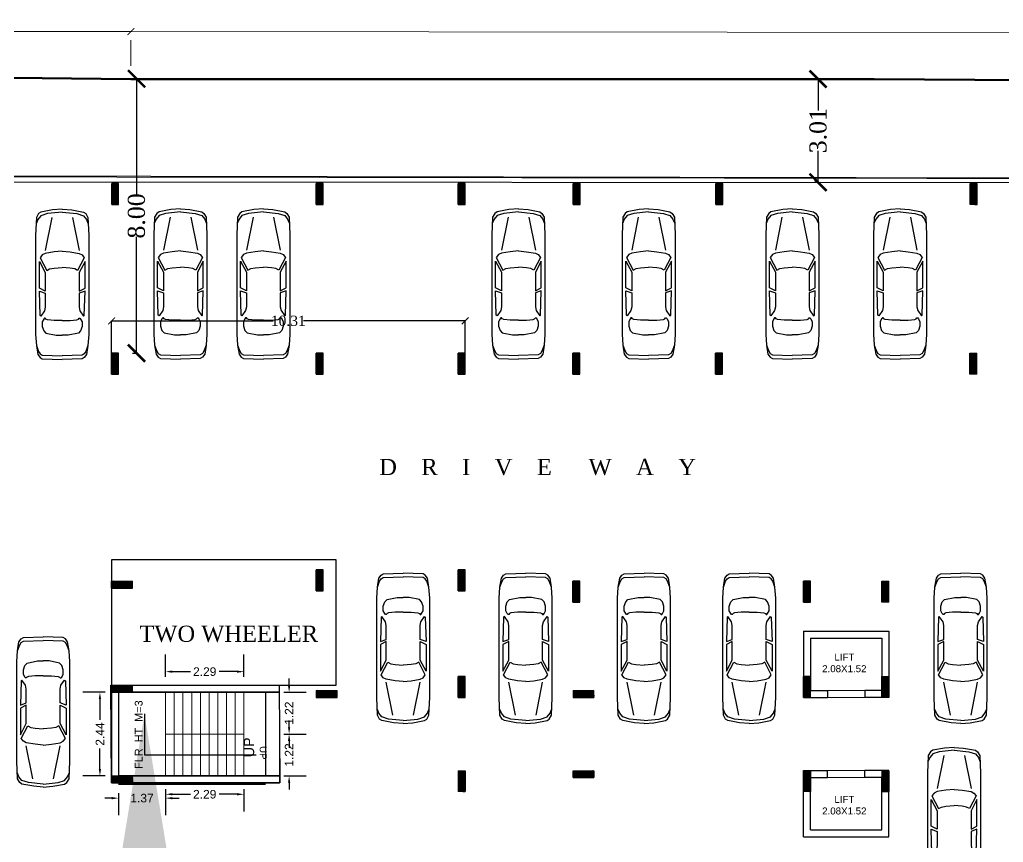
# Model space of a CAD drawing. Header units: metres. Extents: x 0 to 63445, y 32325 to 32915.
# Drawn here: x 62978.01 to 63006.71, y 32706.47 to 32730.46 of the extents above; entities that cross this region are included whole.
import ezdxf

# ---------------------------------------------------------------- set-up
doc = ezdxf.new("R2010")
doc.units = ezdxf.units.M
doc.header["$MEASUREMENT"] = 0
doc.header["$PDMODE"] = 34
doc.header["$PDSIZE"] = -10
for name, pattern in [('CONTINULUS', [0]), ('DASHED', [0.75, 0.5, -0.25]), ('DASHED2', [0.375, 0.25, -0.125]), ('HIDDEN', [9.525, 6.35, -3.175])]:
    doc.linetypes.add(name, pattern=pattern)
doc.layers.get('0').update_dxf_attribs({"lineweight": 25})
doc.layers.add('BLK_1_FLR_-1_BLT_UP_AREA_ADD_EXISTING', color=7, linetype='Continuous')
doc.layers.add('text', color=65, linetype='Continuous')
for name, color, linetype, lineweight in [('BLK_1_FLR_-1_BLT_UP_AREA_EXISTING', 14, 'DASHED', 9), ('BLK_1_FLR_-1_LIFT_1', 1, 'DASHED', 9), ('BLK_1_FLR_-1_LIFT_2', 1, 'DASHED', 9), ('BLK_1_FLR_-1_STAIR_1', 7, 'Continuous', 0), ('BLK_1_FLR_-1_STAIR_1_FLIGHT_2', 7, 'Continuous', 0), ('BLK_1_FLR_-1_STAIR_1_LANDING_1', 7, 'Continuous', 0), ('CAR', 252, 'Continuous', 25), ('COLUMN', 1, 'Continuous', 30), ('DIM', 56, 'Continuous', 20), ('hatch', 251, 'Continuous', 20), ('site', 15, 'Continuous', 50), ('STEPS', 114, 'Continuous', 20), ('TEXT-2', 65, 'Continuous', 18), ('wall', 7, 'Continuous', 30)]:
    doc.layers.add(name, color=color, linetype=linetype, lineweight=lineweight)
for name, color, linetype, plot in [('BLK_1_FLR_-1_COVERED_PARKING', 7, 'Continuous', False), ('SPECIAL_PARKING', 7, 'Continuous', False), ('TWO_WHEELER_PARKING', 7, 'Continuous', False)]:
    doc.layers.add(name, color=color, linetype=linetype, plot=plot)
doc.layers.add('BLK_1_FLR_-1_STAIR_1_FLIGHT_1', color=7, linetype='Continuous', lineweight=0, true_color=0xffffff)
doc.styles.add('PreDCRFont', font='arial.ttf', dxfattribs={"height": 0.25})
doc.styles.add('RS', font='GOTHIC.TTF', dxfattribs={"height": 24})
doc.styles.add('small int', font='arial.ttf', dxfattribs={"height": 18})
doc.styles.get("Standard").update_dxf_attribs({"font": 'arial.ttf', "height": 0.4})
doc.styles.add('style2', font='arial.ttf', dxfattribs={"height": 0.25})
doc.styles.add('TNR', font='times.ttf', dxfattribs={"height": 0.5})
doc.dimstyles.new('ARCHANA', dxfattribs={"dimscale": 0, "dimtxt": 0.5, "dimasz": 0.5, "dimexe": 0, "dimexo": 0, "dimgap": 0, "dimtad": 0, "dimzin": 0, "dimdsep": 46, "dimtxsty": 'TNR', "dimblk": 'ARCHTICK', "dimcen": 0.09, "dimclrd": 36, "dimclre": 36, "dimclrt": 7, "dimadec": 0, "dimazin": 0, "dimtfac": 1, "dimtofl": 0, "dimtmove": 0, "dimatfit": 3, "dimldrblk": 'ARCHTICK', "dimfxl": 1, "dimfrac": 2, "dimtolj": 1, "dimtzin": 0, "dimlwd": -1, "dimlwe": -1, "dimarcsym": 0})
doc.dimstyles.new('Copy of Standard2', dxfattribs={"dimtxt": 0.25, "dimasz": 0.2, "dimexe": 0.5, "dimexo": 0.3, "dimgap": 0.09, "dimtad": 0, "dimtoh": 1, "dimzin": 0, "dimdsep": 46, "dimtxsty": 'PreDCRFont', "dimcen": 0.025, "dimdle": 0.1, "dimadec": 0, "dimazin": 0, "dimtfac": 1, "dimtofl": 0, "dimtmove": 2, "dimatfit": 3, "dimfxl": 0.18, "dimtolj": 1, "dimtzin": 0, "dimarcsym": 0})
doc.dimstyles.new('STD', dxfattribs={"dimtxt": 10, "dimasz": 10, "dimexe": 0, "dimexo": 0, "dimgap": 0.09, "dimtad": 0, "dimdec": 0, "dimzin": 0, "dimdsep": 46, "dimlunit": 4, "dimtxsty": 'small int', "dimcen": 0.09, "dimclrd": 75, "dimclre": 75, "dimadec": 0, "dimazin": 0, "dimtfac": 1, "dimtdec": 0, "dimtofl": 0, "dimtmove": 0, "dimatfit": 3, "dimfxl": 1, "dimtolj": 1, "dimtzin": 0, "dimarcsym": 0})

# ---------------------------------------------------------------- blocks, each defined once
blk = doc.blocks.new('_ArchTick')
at = {"color": 0, "linetype": 'ByBlock', "const_width": 0.15}
blk.add_lwpolyline([(-0.5, -0.5), (0.5, 0.5)], dxfattribs=at)
blk = doc.blocks.new('*D117')
at = {"layer": 'Defpoints', "color": 0, "ltscale": 0.5, "transparency": 16777216}
for p in [(62980.489, 32728.742), (62981.421, 32728.742), (62981.3, 32720.737)]:
    blk.add_point(p, dxfattribs=at)
at = {"layer": 'wall', "color": 36, "ltscale": 0.5, "transparency": 16777216}
for p, q in [((62980.489, 32728.742), (62981.421, 32728.742)), ((62981.421, 32728.742), (62981.421, 32725.35)), ((62981.421, 32720.737), (62981.421, 32724.129)), ((62981.3, 32720.737), (62981.421, 32720.737))]:
    blk.add_line(p, q, dxfattribs=at)
at = {"layer": 'wall', "color": 36, "ltscale": 0.5, "transparency": 16777216, "xscale": 0.5, "yscale": 0.5, "zscale": 0.5}
for p, rotation in [((62981.421, 32728.742), 90), ((62981.421, 32720.737), 270)]:
    blk.add_blockref('_ArchTick', p, dxfattribs=dict(at, rotation=rotation))
at = {"layer": 'wall', "color": 7, "ltscale": 0.5, "transparency": 16777216, "insert": (62981.421, 32724.74), "char_height": 0.5, "attachment_point": 5, "rotation": 90, "style": 'TNR'}
blk.add_mtext('\\A1;8.00', dxfattribs=at)
blk = doc.blocks.new('A$C7D115503')
at = {"layer": 'COLUMN', "ltscale": 3}
h = blk.add_hatch(dxfattribs=at)
h.set_pattern_fill('ANSI31', color=256, style=0)
h.paths.add_polyline_path([(-14.4, -11.6), (-6.4, -11.6), (-6.4, 12.4), (-14.4, 12.4)])
at = {"layer": 'COLUMN', "ltscale": 0.05}
for p, q in [((-14.4, 12.4), (-6.4, 12.4)), ((-14.4, 12.4), (-14.4, -11.6)), ((-6.4, 12.4), (-6.4, -11.6)), ((-6.4, -11.6), (-14.4, -11.6))]:
    blk.add_line(p, q, dxfattribs=at)
blk = doc.blocks.new('*D121')
at = {"layer": 'Defpoints', "color": 0, "linetype": 'HIDDEN', "ltscale": 3, "transparency": 16777216}
for p in [(62981.258, 32730.117), (62981.257, 32728.733), (63118.182, 32728.596)]:
    blk.add_point(p, dxfattribs=at)
at = {"layer": 'DIM', "color": 36, "linetype": 'DASHED2', "ltscale": 3, "transparency": 16777216}
for p, q in [((62981.257, 32729.117), (62981.258, 32730.117)), ((63118.183, 32728.979), (63118.184, 32729.979))]:
    blk.add_line(p, q, dxfattribs=at)
at = {"layer": 'DIM', "ltscale": 3, "transparency": 16777216}
for p, q in [((62981.258, 32730.117), (63046.477, 32730.051)), ((63118.184, 32729.979), (63049.073, 32730.049))]:
    blk.add_line(p, q, dxfattribs=at)
at = {"layer": 'DIM', "linetype": 'HIDDEN', "ltscale": 3, "transparency": 16777216, "xscale": 0.2, "yscale": 0.2, "zscale": 0.2}
for p, rotation in [((62981.258, 32730.117), 179.9424950287205), ((63118.184, 32729.979), 359.9424950287206)]:
    blk.add_blockref('_ArchTick', p, dxfattribs=dict(at, rotation=rotation))
at = {"layer": 'DIM', "linetype": 'HIDDEN', "ltscale": 3, "transparency": 16777216, "insert": (63047.775, 32730.05), "char_height": 0.4, "attachment_point": 5, "rotation": 359.9425}
blk.add_mtext('\\A1;{\\H1.6x;136.93}', dxfattribs=at)
blk = doc.blocks.new('*D137')
at = {"layer": 'Defpoints', "color": 0, "linetype": 'HIDDEN', "ltscale": 3, "transparency": 16777216}
for p in [(62957.929, 32730.14), (62957.927, 32728.991), (62981.257, 32728.733)]:
    blk.add_point(p, dxfattribs=at)
at = {"layer": 'DIM', "color": 36, "linetype": 'DASHED2', "ltscale": 3, "transparency": 16777216}
for p, q in [((62957.928, 32729.14), (62957.929, 32730.14)), ((62981.257, 32729.117), (62981.258, 32730.117))]:
    blk.add_line(p, q, dxfattribs=at)
at = {"layer": 'DIM', "ltscale": 3, "transparency": 16777216}
for p, q in [((62957.929, 32730.14), (62968.508, 32730.129)), ((62981.258, 32730.117), (62970.679, 32730.127))]:
    blk.add_line(p, q, dxfattribs=at)
at = {"layer": 'DIM', "linetype": 'HIDDEN', "ltscale": 3, "transparency": 16777216, "xscale": 0.2, "yscale": 0.2, "zscale": 0.2}
for p, rotation in [((62957.929, 32730.14), 179.9424950287208), ((62981.258, 32730.117), 359.9424950287208)]:
    blk.add_blockref('_ArchTick', p, dxfattribs=dict(at, rotation=rotation))
at = {"layer": 'DIM', "linetype": 'HIDDEN', "ltscale": 3, "transparency": 16777216, "insert": (62969.593, 32730.128), "char_height": 0.4, "attachment_point": 5, "rotation": 359.9425}
blk.add_mtext('\\A1;{\\H1.6x;23.33}', dxfattribs=at)
blk = doc.blocks.new('*D138')
at = {"layer": 'Defpoints', "color": 0, "ltscale": 0.5, "transparency": 16777216}
for p in [(62991.007, 32721.679), (62980.692, 32720.737), (62991.007, 32720.737)]:
    blk.add_point(p, dxfattribs=at)
at = {"layer": 'wall', "color": 36, "ltscale": 0.5, "transparency": 16777216}
for p, q in [((62980.692, 32720.737), (62980.692, 32721.679)), ((62980.692, 32721.679), (62985.404, 32721.679)), ((62991.007, 32721.679), (62986.295, 32721.679)), ((62991.007, 32720.737), (62991.007, 32721.679))]:
    blk.add_line(p, q, dxfattribs=at)
at = {"layer": 'wall', "color": 36, "ltscale": 0.5, "transparency": 16777216, "xscale": 0.2, "yscale": 0.2, "zscale": 0.2, "rotation": 180}
blk.add_blockref('_ArchTick', (62980.692, 32721.679), dxfattribs=at)
at = {"layer": 'wall', "color": 36, "ltscale": 0.5, "transparency": 16777216, "xscale": 0.2, "yscale": 0.2, "zscale": 0.2}
blk.add_blockref('_ArchTick', (62991.007, 32721.679), dxfattribs=at)
at = {"layer": 'wall', "color": 7, "ltscale": 0.5, "transparency": 16777216, "insert": (62985.849, 32721.679), "char_height": 0.5, "attachment_point": 5, "style": 'TNR'}
blk.add_mtext('\\A1;{\\H0.6x;10.31}', dxfattribs=at)
blk = doc.blocks.new('A$C1D283AF7')
at = {"layer": 'CAR', "linetype": 'ByBlock'}
for p, q in [((509, 5066, 0), (585, 5167, 0)), ((585, 5167, 0), (661, 5218, 0)), ((585, 5041, 0), (661, 5091, 0)), ((661, 5218, 0), (1345, 5243, 0)), ((661, 5091, 0), (1345, 5117, 0)), ((2029, 5218, 0), (1345, 5243, 0)), ((2029, 5091, 0), (1345, 5117, 0)), ((2105, 5167, 0), (2029, 5218, 0)), ((2105, 5041, 0), (2029, 5091, 0)), ((2181, 5066, 0), (2105, 5167, 0)), ((433, 4382, 0), (458, 4762, 0)), ((458, 4762, 0), (509, 5066, 0)), ((458, 4762, 0), (534, 4965, 0)), ((534, 4965, 0), (585, 5041, 0)), ((2156, 4965, 0), (2105, 5041, 0)), ((2232, 4762, 0), (2156, 4965, 0)), ((2232, 4762, 0), (2181, 5066, 0)), ((2257, 4382, 0), (2232, 4762, 0)), ((787, 4331, 0), (1142, 4407, 0)), ((1142, 4407, 0), (1345, 4407, 0)), ((1548, 4407, 0), (1345, 4407, 0)), ((1902, 4331, 0), (1548, 4407, 0)), ((433, 961, 0), (433, 4382, 0)), ((661, 4103, 0), (711, 4255, 0)), ((661, 3951, 0), (661, 4103, 0)), ((711, 4255, 0), (787, 4331, 0)), ((1978, 4255, 0), (1902, 4331, 0)), ((2029, 4103, 0), (1978, 4255, 0)), ((2029, 3951, 0), (2029, 4103, 0)), ((2257, 961, 0), (2257, 4382, 0)), ((585, 3723, 0), (559, 2887, 0)), ((610, 3748, 0), (585, 3723, 0)), ((737, 3571, 0), (610, 3748, 0)), ((711, 3850, 0), (661, 3951, 0)), ((737, 3824, 0), (711, 3850, 0)), ((762, 3824, 0), (737, 3824, 0)), ((787, 3850, 0), (762, 3824, 0)), ((838, 3875, 0), (787, 3850, 0)), ((1066, 3900, 0), (838, 3875, 0)), ((1345, 3900, 0), (1066, 3900, 0)), ((1345, 3900, 0), (1624, 3900, 0)), ((1624, 3900, 0), (1852, 3875, 0)), ((1852, 3875, 0), (1902, 3850, 0)), ((1902, 3850, 0), (1928, 3824, 0)), ((1928, 3824, 0), (1953, 3824, 0)), ((1953, 3824, 0), (1978, 3850, 0)), ((1953, 3571, 0), (2080, 3748, 0)), ((1978, 3850, 0), (2029, 3951, 0)), ((2080, 3748, 0), (2105, 3723, 0)), ((2105, 3723, 0), (2130, 2887, 0)), ((762, 3444, 0), (737, 3571, 0)), ((762, 2963, 0), (762, 3444, 0)), ((1928, 3444, 0), (1953, 3571, 0)), ((1928, 2963, 0), (1928, 3444, 0)), ((559, 2887, 0), (762, 2963, 0)), ((762, 2887, 0), (559, 2785, 0)), ((559, 2785, 0), (559, 1873, 0)), ((762, 2253, 0), (762, 2887, 0)), ((2130, 2887, 0), (1928, 2963, 0)), ((1928, 2887, 0), (2130, 2785, 0)), ((1928, 2253, 0), (1928, 2887, 0)), ((2130, 2785, 0), (2130, 1873, 0)), ((559, 1873, 0), (762, 2253, 0)), ((585, 1746, 0), (813, 2177, 0)), ((813, 2177, 0), (914, 2126, 0)), ((914, 2126, 0), (1066, 2101, 0)), ((1066, 2101, 0), (1345, 2076, 0)), ((1624, 2101, 0), (1345, 2076, 0)), ((1776, 2126, 0), (1624, 2101, 0)), ((1877, 2177, 0), (1776, 2126, 0)), ((2105, 1746, 0), (1877, 2177, 0)), ((2130, 1873, 0), (1928, 2253, 0)), ((661, 1645, 0), (585, 1746, 0)), ((2029, 1645, 0), (2105, 1746, 0)), ((762, 1594, 0), (661, 1645, 0)), ((1066, 1544, 0), (762, 1594, 0)), ((990, 353, 0), (762, 1493, 0)), ((1345, 1518, 0), (1066, 1544, 0)), ((1345, 1518, 0), (1624, 1544, 0)), ((1624, 1544, 0), (1928, 1594, 0)), ((1700, 353, 0), (1928, 1493, 0)), ((1928, 1594, 0), (2029, 1645, 0)), ((458, 353, 0), (433, 961, 0)), ((2232, 353, 0), (2257, 961, 0)), ((509, 429, 0), (458, 555, 0)), ((534, 226, 0), (458, 353, 0)), ((610, 302, 0), (509, 429, 0)), ((2080, 302, 0), (2181, 429, 0)), ((2156, 226, 0), (2232, 353, 0)), ((2181, 429, 0), (2232, 555, 0)), ((610, 175, 0), (534, 226, 0)), ((838, 226, 0), (610, 302, 0)), ((1015, 99, 0), (610, 175, 0)), ((1345, 175, 0), (838, 226, 0)), ((1345, 74, 0), (1015, 99, 0)), ((1345, 175, 0), (1852, 226, 0)), ((1345, 74, 0), (1674, 99, 0)), ((1674, 99, 0), (2080, 175, 0)), ((1852, 226, 0), (2080, 302, 0)), ((2080, 175, 0), (2156, 226, 0))]:
    blk.add_line(p, q, dxfattribs=at)
blk = doc.blocks.new('*D153')
at = {"layer": 'Defpoints', "color": 0, "ltscale": 0.5, "transparency": 16777216}
for p in [(63001.194, 32728.733), (63001.307, 32728.733), (63001.194, 32725.72)]:
    blk.add_point(p, dxfattribs=at)
at = {"layer": 'wall', "color": 36, "ltscale": 0.5, "transparency": 16777216}
for p, q in [((63001.194, 32728.733), (63001.307, 32728.733)), ((63001.307, 32728.733), (63001.307, 32727.813)), ((63001.307, 32725.72), (63001.307, 32726.641)), ((63001.194, 32725.72), (63001.307, 32725.72))]:
    blk.add_line(p, q, dxfattribs=at)
at = {"layer": 'wall', "color": 36, "ltscale": 0.5, "transparency": 16777216, "xscale": 0.5, "yscale": 0.5, "zscale": 0.5}
for p, rotation in [((63001.307, 32728.733), 90), ((63001.307, 32725.72), 270)]:
    blk.add_blockref('_ArchTick', p, dxfattribs=dict(at, rotation=rotation))
at = {"layer": 'wall', "color": 7, "ltscale": 0.5, "transparency": 16777216, "insert": (63001.307, 32727.227), "char_height": 0.5, "attachment_point": 5, "rotation": 90, "style": 'TNR'}
blk.add_mtext('\\A1;3.01', dxfattribs=at)
blk = doc.blocks.new('*D359')
at = {"layer": 'BLK_1_FLR_-1_STAIR_1_FLIGHT_1', "color": 0, "linetype": 'Continuous', "lineweight": -2, "transparency": 16777216}
for p, q in [((62982.267, 32708.023), (62982.267, 32707.373)), ((62984.553, 32708.023), (62984.553, 32707.373)), ((62982.467, 32707.873), (62982.993, 32707.873)), ((62984.353, 32707.873), (62983.827, 32707.873))]:
    blk.add_line(p, q, dxfattribs=at)
at = {"layer": 'BLK_1_FLR_-1_STAIR_1_FLIGHT_1', "color": 0, "linetype": 'Continuous', "transparency": 16777216}
for points in [[(62982.467, 32707.907), (62982.467, 32707.84), (62982.267, 32707.873)], [(62984.353, 32707.907), (62984.353, 32707.84), (62984.553, 32707.873)]]:
    blk.add_solid(points, dxfattribs=at)
at = {"layer": 'Defpoints', "color": 0, "linetype": 'Continuous', "transparency": 16777216}
for p in [(62982.267, 32708.409), (62984.553, 32708.409), (62984.553, 32707.873)]:
    blk.add_point(p, dxfattribs=at)
at = {"layer": 'BLK_1_FLR_-1_STAIR_1_FLIGHT_1', "color": 0, "linetype": 'Continuous', "transparency": 16777216, "insert": (62983.41, 32707.873), "char_height": 0.25, "attachment_point": 5, "style": 'PreDCRFont'}
blk.add_mtext('\\A1;2.29', dxfattribs=at)
blk = doc.blocks.new('*D360')
at = {"layer": 'BLK_1_FLR_-1_STAIR_1_FLIGHT_1', "color": 0, "linetype": 'Continuous', "lineweight": -2, "transparency": 16777216}
for p, q in [((62985.872, 32709.829), (62985.872, 32710.029)), ((62985.722, 32709.629), (62986.372, 32709.629)), ((62985.722, 32708.409), (62986.372, 32708.409)), ((62985.872, 32708.209), (62985.872, 32708.009))]:
    blk.add_line(p, q, dxfattribs=at)
at = {"layer": 'BLK_1_FLR_-1_STAIR_1_FLIGHT_1', "color": 0, "linetype": 'Continuous', "transparency": 16777216}
for points in [[(62985.839, 32709.829), (62985.906, 32709.829), (62985.872, 32709.629)], [(62985.839, 32708.209), (62985.906, 32708.209), (62985.872, 32708.409)]]:
    blk.add_solid(points, dxfattribs=at)
at = {"layer": 'Defpoints', "color": 0, "linetype": 'Continuous', "transparency": 16777216}
for p in [(62984.553, 32709.629), (62985.872, 32709.629), (62984.553, 32708.409)]:
    blk.add_point(p, dxfattribs=at)
at = {"layer": 'BLK_1_FLR_-1_STAIR_1_FLIGHT_1', "color": 0, "linetype": 'Continuous', "transparency": 16777216, "insert": (62985.872, 32709.019), "char_height": 0.25, "attachment_point": 5, "rotation": 90, "style": 'PreDCRFont'}
blk.add_mtext('\\A1;1.22', dxfattribs=at)
blk = doc.blocks.new('*D361')
at = {"layer": 'BLK_1_FLR_-1_STAIR_1_FLIGHT_2', "color": 0, "linetype": 'Continuous', "lineweight": -2, "transparency": 16777216}
for p, q in [((62982.267, 32711.299), (62982.267, 32711.949)), ((62984.553, 32711.299), (62984.553, 32711.949)), ((62982.467, 32711.449), (62982.993, 32711.449)), ((62984.353, 32711.449), (62983.827, 32711.449))]:
    blk.add_line(p, q, dxfattribs=at)
at = {"layer": 'BLK_1_FLR_-1_STAIR_1_FLIGHT_2', "color": 0, "linetype": 'Continuous', "transparency": 16777216}
for points in [[(62982.467, 32711.483), (62982.467, 32711.416), (62982.267, 32711.449)], [(62984.353, 32711.483), (62984.353, 32711.416), (62984.553, 32711.449)]]:
    blk.add_solid(points, dxfattribs=at)
at = {"layer": 'Defpoints', "color": 0, "linetype": 'Continuous', "transparency": 16777216}
for p in [(62984.553, 32711.449), (62982.267, 32710.848), (62984.553, 32710.848)]:
    blk.add_point(p, dxfattribs=at)
at = {"layer": 'BLK_1_FLR_-1_STAIR_1_FLIGHT_2', "color": 0, "linetype": 'Continuous', "transparency": 16777216, "insert": (62983.41, 32711.449), "char_height": 0.25, "attachment_point": 5, "style": 'PreDCRFont'}
blk.add_mtext('\\A1;2.29', dxfattribs=at)
blk = doc.blocks.new('*D362')
at = {"layer": 'BLK_1_FLR_-1_STAIR_1_FLIGHT_2', "color": 0, "linetype": 'Continuous', "lineweight": -2, "transparency": 16777216}
for p, q in [((62985.872, 32711.048), (62985.872, 32711.248)), ((62985.722, 32710.848), (62986.372, 32710.848)), ((62985.722, 32709.629), (62986.372, 32709.629)), ((62985.872, 32709.429), (62985.872, 32709.229))]:
    blk.add_line(p, q, dxfattribs=at)
at = {"layer": 'BLK_1_FLR_-1_STAIR_1_FLIGHT_2', "color": 0, "linetype": 'Continuous', "transparency": 16777216}
for points in [[(62985.839, 32711.048), (62985.906, 32711.048), (62985.872, 32710.848)], [(62985.839, 32709.429), (62985.906, 32709.429), (62985.872, 32709.629)]]:
    blk.add_solid(points, dxfattribs=at)
at = {"layer": 'Defpoints', "color": 0, "linetype": 'Continuous', "transparency": 16777216}
for p in [(62985.153, 32710.848), (62985.872, 32710.848), (62984.553, 32709.629)]:
    blk.add_point(p, dxfattribs=at)
at = {"layer": 'BLK_1_FLR_-1_STAIR_1_FLIGHT_2', "color": 0, "linetype": 'Continuous', "transparency": 16777216, "insert": (62985.872, 32710.238), "char_height": 0.25, "attachment_point": 5, "rotation": 90, "style": 'PreDCRFont'}
blk.add_mtext('\\A1;1.22', dxfattribs=at)
blk = doc.blocks.new('*D363')
at = {"layer": 'BLK_1_FLR_-1_STAIR_1_LANDING_1', "color": 0, "lineweight": -2, "transparency": 16777216}
for p, q in [((62980.695, 32707.76), (62980.495, 32707.76)), ((62980.895, 32707.91), (62980.895, 32707.26)), ((62982.267, 32707.91), (62982.267, 32707.26)), ((62982.467, 32707.76), (62982.667, 32707.76))]:
    blk.add_line(p, q, dxfattribs=at)
at = {"layer": 'BLK_1_FLR_-1_STAIR_1_LANDING_1', "color": 0, "transparency": 16777216}
for points in [[(62980.695, 32707.793), (62980.695, 32707.726), (62980.895, 32707.76)], [(62982.467, 32707.793), (62982.467, 32707.726), (62982.267, 32707.76)]]:
    blk.add_solid(points, dxfattribs=at)
at = {"layer": 'Defpoints', "color": 0, "transparency": 16777216}
for p in [(62980.895, 32708.409), (62982.267, 32708.409), (62980.895, 32707.76)]:
    blk.add_point(p, dxfattribs=at)
at = {"layer": 'BLK_1_FLR_-1_STAIR_1_LANDING_1', "color": 0, "transparency": 16777216, "insert": (62981.581, 32707.76), "char_height": 0.25, "attachment_point": 5, "style": 'PreDCRFont'}
blk.add_mtext('\\A1;1.37', dxfattribs=at)
blk = doc.blocks.new('*D364')
at = {"layer": 'BLK_1_FLR_-1_STAIR_1_LANDING_1', "color": 0, "lineweight": -2, "transparency": 16777216}
for p, q in [((62980.503, 32710.848), (62979.853, 32710.848)), ((62980.353, 32710.648), (62980.353, 32710.045)), ((62980.353, 32708.609), (62980.353, 32709.212)), ((62980.503, 32708.409), (62979.853, 32708.409))]:
    blk.add_line(p, q, dxfattribs=at)
at = {"layer": 'BLK_1_FLR_-1_STAIR_1_LANDING_1', "color": 0, "transparency": 16777216}
for points in [[(62980.319, 32710.648), (62980.386, 32710.648), (62980.353, 32710.848)], [(62980.319, 32708.609), (62980.386, 32708.609), (62980.353, 32708.409)]]:
    blk.add_solid(points, dxfattribs=at)
at = {"layer": 'Defpoints', "color": 0, "transparency": 16777216}
for p in [(62980.353, 32710.848), (62980.895, 32710.848), (62980.895, 32708.409)]:
    blk.add_point(p, dxfattribs=at)
at = {"layer": 'BLK_1_FLR_-1_STAIR_1_LANDING_1', "color": 0, "transparency": 16777216, "insert": (62980.353, 32709.629), "char_height": 0.25, "attachment_point": 5, "rotation": 90, "style": 'PreDCRFont'}
blk.add_mtext('\\A1;2.44', dxfattribs=at)

msp = doc.modelspace()

# ---------------------------------------------------------------- linework, layer by layer
at = {"layer": 'BLK_1_FLR_-1_BLT_UP_AREA_ADD_EXISTING', "color": 22, "linetype": 'CONTINULUS', "ltscale": 0.05}
msp.add_lwpolyline([(62980.6725, 32711.0511), (62985.5847, 32711.0511), (62985.6045, 32708.2062), (62980.6923, 32708.2062)], close=True, dxfattribs=at)
at = {"layer": 'BLK_1_FLR_-1_BLT_UP_AREA_EXISTING', "color": 14, "linetype": 'CONTINULUS', "ltscale": 0.05}
msp.add_lwpolyline([(62963.109, 32725.9035), (62963.109, 32720.1267), (62959.602, 32720.1267), (62958.4002, 32712.2975), (62963.109, 32712.2975), (62963.109, 32707.4871), (62977.5007, 32707.4871), (62977.5007, 32698.5188), (63001.0856, 32698.5183), (63001.0856, 32693.4467), (63048.8719, 32693.4467), (63048.8719, 32710.1229), (63099.0078, 32715.8283), (63099.0123, 32725.6739), (62963.109, 32725.9035)], close=True, dxfattribs=at)
at = {"layer": 'BLK_1_FLR_-1_COVERED_PARKING', "ltscale": 0.5}
msp.add_lwpolyline([(62963.109, 32725.9046), (62963.109, 32720.1278), (62959.602, 32720.1278), (62958.4002, 32712.2986), (62963.109, 32712.2986), (62963.109, 32707.4882), (62977.5007, 32707.4882), (62977.5007, 32698.5199), (63001.0857, 32698.5194), (63001.0856, 32693.4478), (63048.8719, 32693.4478), (63048.8719, 32710.147), (63099.0078, 32715.8294), (63099.0078, 32725.675), (63098.6104, 32725.6752), (63090.7094, 32725.682), (63090.4449, 32725.6895), (63084.2161, 32725.7), (63059.0174, 32725.7426), (62971.542, 32725.9046), (62963.109, 32725.9046)], close=True, dxfattribs=at)
at = {"layer": 'BLK_1_FLR_-1_LIFT_1', "color": 1, "linetype": 'CONTINULUS', "ltscale": 0.05}
msp.add_lwpolyline([(63003.1686, 32712.4227), (63001.0857, 32712.4227), (63001.0857, 32710.8987), (63003.1686, 32710.8987)], close=True, dxfattribs=at)
at = {"layer": 'BLK_1_FLR_-1_LIFT_2', "color": 1, "linetype": 'CONTINULUS', "ltscale": 0.05}
msp.add_lwpolyline([(63003.1686, 32708.3586), (63001.0857, 32708.3586), (63001.0857, 32706.8346), (63003.1686, 32706.8346)], close=True, dxfattribs=at)
at = {"layer": 'BLK_1_FLR_-1_STAIR_1'}
msp.add_lwpolyline([(62985.5946, 32708.2062), (62985.5946, 32711.0511), (62980.6923, 32711.0511), (62980.6923, 32708.2062)], close=True, dxfattribs=at)
at = {"layer": 'BLK_1_FLR_-1_STAIR_1_FLIGHT_1', "color": 3}
for p, q in [((62982.2671, 32708.4094), (62982.2671, 32709.6287)), ((62982.5211, 32708.4094), (62982.5211, 32709.6287)), ((62982.7751, 32708.4094), (62982.7751, 32709.6287)), ((62983.0292, 32708.4094), (62983.0292, 32709.6287)), ((62983.2832, 32708.4094), (62983.2832, 32709.6287)), ((62983.5372, 32708.4094), (62983.5372, 32709.6287)), ((62983.7912, 32708.4094), (62983.7912, 32709.6287)), ((62984.0452, 32708.4094), (62984.0452, 32709.6287)), ((62984.2992, 32708.4094), (62984.2992, 32709.6287)), ((62984.5532, 32708.4094), (62984.5532, 32709.6287))]:
    msp.add_line(p, q, dxfattribs=at)
at = {"layer": 'BLK_1_FLR_-1_STAIR_1_FLIGHT_1'}
msp.add_lwpolyline([(62984.5532, 32708.4094), (62984.5532, 32709.6287), (62982.2671, 32709.6287), (62982.2671, 32708.4094)], close=True, dxfattribs=at)
at = {"layer": 'BLK_1_FLR_-1_STAIR_1_FLIGHT_2', "color": 3}
for p, q in [((62982.2671, 32709.6287), (62982.2671, 32710.8479)), ((62982.5211, 32709.6287), (62982.5211, 32710.8479)), ((62982.7751, 32709.6287), (62982.7751, 32710.8479)), ((62983.0292, 32709.6287), (62983.0292, 32710.8479)), ((62983.2832, 32709.6287), (62983.2832, 32710.8479)), ((62983.5372, 32709.6287), (62983.5372, 32710.8479)), ((62983.7912, 32709.6287), (62983.7912, 32710.8479)), ((62984.0452, 32709.6287), (62984.0452, 32710.8479)), ((62984.2992, 32709.6287), (62984.2992, 32710.8479)), ((62984.5532, 32709.6287), (62984.5532, 32710.8479))]:
    msp.add_line(p, q, dxfattribs=at)
at = {"layer": 'BLK_1_FLR_-1_STAIR_1_FLIGHT_2'}
msp.add_lwpolyline([(62984.5532, 32710.8479), (62984.5532, 32709.6287), (62982.2671, 32709.6287), (62982.2671, 32710.8479)], close=True, dxfattribs=at)
at = {"layer": 'BLK_1_FLR_-1_STAIR_1_LANDING_1'}
msp.add_lwpolyline([(62982.2671, 32708.4094), (62982.2671, 32710.8479), (62980.8955, 32710.8479), (62980.8955, 32708.4094)], close=True, dxfattribs=at)
at = {"layer": 'hatch'}
for p, q in [((63001.5811, 32710.8987), (63002.8003, 32710.8987)), ((63001.5811, 32710.6955), (63002.8003, 32710.6955)), ((63001.5811, 32708.5618), (63002.8003, 32708.5618)), ((63001.5811, 32708.3586), (63002.8003, 32708.3586))]:
    msp.add_line(p, q, dxfattribs=at)
at = {"layer": 'site', "lineweight": 60}
msp.add_lwpolyline([(63068.7688, 32709.3829), (63051.9933, 32707.4816), (63053.1793, 32689.2969), (63027.6613, 32689.3251), (63011.4583, 32689.3251), (62994.3602, 32689.4747), (62985.776, 32689.8635), (62977.3649, 32691.1834), (62968.9537, 32692.5034), (62970.0846, 32697.1696), (62971.5028, 32701.7467), (62965.1735, 32703.7078), (62959.1315, 32705.5799), (62954.0502, 32706.629), (62954.9382, 32710.9304), (62955.7833, 32715.0234), (62956.8554, 32722.007), (62957.9274, 32728.9906), (62981.2569, 32728.7333), (63002.9459, 32728.7333), (63022.0278, 32728.6006), (63035.1352, 32728.6811), (63046.8012, 32728.7618), (63058.4683, 32728.8426)], dxfattribs=at)
at = {"layer": 'SPECIAL_PARKING', "color": 2, "ltscale": 0.5}
msp.add_lwpolyline([(62963.109, 32725.9046), (62963.109, 32720.1278), (62959.602, 32720.1278), (62958.4002, 32712.2986), (62963.109, 32712.2986), (62963.109, 32707.4882), (62977.5007, 32707.4882), (62977.5007, 32698.5199), (63001.0857, 32698.5194), (63001.0856, 32693.4478), (63048.8719, 32693.4478), (63048.8719, 32710.147), (63099.0078, 32715.8294), (63099.0078, 32725.675), (63098.6104, 32725.6752), (63090.7094, 32725.682), (63090.4449, 32725.6895), (63084.2161, 32725.7), (63059.0174, 32725.7426), (62971.542, 32725.9046), (62963.109, 32725.9046)], close=True, dxfattribs=at)
at = {"layer": 'STEPS'}
for p, q in [((62982.2671, 32710.8479), (62982.2671, 32708.4094)), ((62982.5211, 32710.8479), (62982.5211, 32708.4094)), ((62982.7751, 32710.8479), (62982.7751, 32708.4094)), ((62983.0292, 32710.8479), (62983.0292, 32708.4094)), ((62983.2832, 32710.8479), (62983.2832, 32708.4094)), ((62983.5372, 32710.8479), (62983.5372, 32708.4094)), ((62983.7912, 32710.8479), (62983.7912, 32708.4094)), ((62984.0452, 32710.8479), (62984.0452, 32708.4094)), ((62984.2992, 32710.8479), (62984.2992, 32708.4094)), ((62984.5532, 32710.8479), (62984.5532, 32708.4094)), ((62982.2671, 32709.6287), (62984.5532, 32709.6287))]:
    msp.add_line(p, q, dxfattribs=at)
at = {"layer": 'text', "linetype": 'Continuous'}
msp.add_line((62985.1807, 32710.8479), (62985.1807, 32708.4094), dxfattribs=at)
at = {"layer": 'TWO_WHEELER_PARKING', "color": 1, "linetype": 'Continuous'}
msp.add_lwpolyline([(62980.6923, 32711.0511), (62987.2457, 32711.0511), (62987.2457, 32714.707), (62980.6923, 32714.707)], close=True, dxfattribs=at)
at = {"layer": 'wall', "ltscale": 0.5}
msp.add_line((62971.542, 32725.7333), (63099.0078, 32725.675), dxfattribs=at)
at = {"layer": 'wall', "ltscale": 0.05}
for p, q in [((62998.3212, 32725.0713), (62998.3212, 32725.6809)), ((62998.3974, 32725.0713), (62998.3974, 32725.6047)), ((63005.8652, 32725.0713), (63005.8652, 32725.6047)), ((63005.9414, 32725.0713), (63005.9414, 32725.6809)), ((62998.3171, 32720.1267), (62998.3171, 32720.7363)), ((62998.3933, 32720.1267), (62998.3933, 32720.6601)), ((63005.8611, 32720.1267), (63005.8611, 32720.6601)), ((63005.9373, 32720.1267), (63005.9373, 32720.7363)), ((62980.6923, 32713.8833), (62980.6923, 32714.0865)), ((62980.6923, 32714.0865), (62980.6923, 32713.8833)), ((62986.8647, 32714.1119), (62986.6615, 32714.1119)), ((62986.8647, 32714.2389), (62986.7885, 32714.2389)), ((62980.8955, 32713.8833), (62980.8955, 32713.9595)), ((63000.8825, 32712.626), (63000.8825, 32710.6955)), ((63003.3718, 32712.626), (63003.3718, 32710.6955)), ((63001.0857, 32712.4227), (63001.0857, 32710.8987)), ((63003.1686, 32712.4227), (63003.1686, 32710.8987)), ((62980.8955, 32711.0511), (62985.5946, 32711.0511)), ((62985.5946, 32710.8479), (62980.8955, 32710.8479)), ((62980.8955, 32710.8479), (62985.5946, 32710.8479)), ((62985.5946, 32710.8479), (62985.5946, 32711.0511)), ((63000.8825, 32706.6314), (63000.8825, 32708.5618)), ((63003.3718, 32706.6314), (63003.3718, 32708.5618)), ((62985.5946, 32708.4094), (62980.8955, 32708.4094)), ((62980.8955, 32708.4094), (62985.5946, 32708.4094)), ((62985.5946, 32708.4094), (62985.5946, 32708.2062)), ((63001.0857, 32706.8346), (63001.0857, 32708.3586)), ((63003.1686, 32706.8346), (63003.1686, 32708.3586)), ((62980.8955, 32708.2062), (62985.5946, 32708.2062))]:
    msp.add_line(p, q, dxfattribs=at)
at = {"layer": 'wall'}
for p, q in [((63000.8825, 32712.626), (63003.3718, 32712.626)), ((63001.0857, 32712.4227), (63003.1686, 32712.4227)), ((62980.6923, 32710.8479), (62980.6923, 32708.4094)), ((62980.8955, 32710.8479), (62980.8955, 32708.4094)), ((63001.0857, 32710.8987), (63001.5811, 32710.8987)), ((63001.5811, 32710.8987), (63001.5811, 32710.6955)), ((63003.1686, 32710.8987), (63002.6733, 32710.8987)), ((63002.6733, 32710.8987), (63002.6733, 32710.6955)), ((63000.8825, 32710.6955), (63001.5811, 32710.6955)), ((63003.3718, 32710.6955), (63002.6733, 32710.6955)), ((63000.8825, 32708.5618), (63001.5811, 32708.5618)), ((63001.5811, 32708.3586), (63001.5811, 32708.5618)), ((63003.3718, 32708.5618), (63002.6733, 32708.5618)), ((63002.6733, 32708.3586), (63002.6733, 32708.5618)), ((63001.0857, 32708.3586), (63001.5811, 32708.3586)), ((63003.1686, 32708.3586), (63002.6733, 32708.3586)), ((63001.0857, 32706.8346), (63003.1686, 32706.8346)), ((63000.8825, 32706.6314), (63003.3718, 32706.6314))]:
    msp.add_line(p, q, dxfattribs=at)
at = {"layer": 'wall', "linetype": 'Continuous'}
for p, q in [((62980.8955, 32710.8479), (62985.1807, 32710.8479)), ((62985.1807, 32708.1594), (62980.8955, 32708.1594))]:
    msp.add_line(p, q, dxfattribs=at)
at = {"layer": 'wall'}
for centre in [(62980.7218, 32725.5307), (62980.7177, 32720.5861)]:
    msp.add_arc(centre, 0.0254, 90, 180, dxfattribs=at)

# ---------------------------------------------------------------- block references
at = {"layer": 'CAR', "extrusion": (-3.75e-14, 0.001087, 0.999999), "xscale": 0.0008481566692353, "yscale": 0.0008481566692353, "zscale": 0.8481566721217545, "rotation": 180}
for p in [(62980.3916, 32724.9787, 35.5866), (62983.8411, 32724.9879, 35.5866), (62986.261, 32724.9879, 35.5866), (62993.703, 32724.9879, 35.5866), (62997.5018, 32724.9879, 35.5866), (63001.6936, 32724.9879, 35.5866), (63004.8373, 32724.9879, 35.5866), (63006.4133, 32709.2854, 35.5655)]:
    msp.add_blockref('A$C1D283AF7', p, dxfattribs=at)
at = {"layer": 'CAR', "extrusion": (-3.75e-14, -0.001087, 0.999999), "xscale": -0.0008481566692353, "yscale": 0.0008481566692353, "zscale": 0.8481566721217545}
for p in [(62990.3419, 32709.8571, -35.5758), (62993.9156, 32709.8571, -35.5758), (62997.3692, 32709.8571, -35.5758), (63000.4364, 32709.8571, -35.5758), (63006.6066, 32709.8571, -35.5758), (62979.8403, 32708.0029, -35.5698)]:
    msp.add_blockref('A$C1D283AF7', p, dxfattribs=at)
at = {"layer": 'COLUMN', "ltscale": 0.05, "yscale": 0.025400733691282, "zscale": 0.025400733691282}
for p, xscale, rotation in [((62981.0613, 32725.3877), -0.025400733691282, 180), ((62987.0304, 32725.3877), -0.025400733691282, 180), ((62991.1723, 32725.3877), -0.025400733691282, 180), ((62994.5241, 32725.3866), -0.025400733691282, 180), ((62998.686, 32725.3866), -0.025400733691282, 180), ((63005.5766, 32725.3866), 0.025400733691282, 180), ((62981.0571, 32720.4431), -0.025400733691282, 180), ((62987.0263, 32720.4431), -0.025400733691282, 180), ((62991.1682, 32720.4431), -0.025400733691282, 180), ((62994.52, 32720.442), -0.025400733691282, 180), ((62998.6819, 32720.442), -0.025400733691282, 180), ((63005.5725, 32720.442), 0.025400733691282, 180), ((62987.0263, 32714.1224), -0.025400733691282, 180), ((62991.1682, 32714.1224), -0.025400733691282, 180), ((62981.0076, 32713.7217), -0.025400733691282, 90), ((62994.52, 32713.7922), -0.025400733691282, 180), ((63001.2474, 32713.7922), -0.025400733691282, 180), ((63003.007, 32713.7922), 0.025400733691282, 180), ((62991.1682, 32711.0108), -0.025400733691282, 180), ((63001.2474, 32711.0108), -0.025400733691282, 180), ((63003.007, 32711.0108), 0.025400733691282, 180), ((62981.0076, 32710.6863), -0.025400733691282, 90), ((62986.9768, 32710.5339), -0.025400733691282, 90), ((62994.4705, 32710.5339), -0.025400733691282, 90), ((62994.4705, 32708.7235), 0.025400733691282, 90), ((62981.0076, 32708.571), 0.025400733691282, 90)]:
    msp.add_blockref('A$C7D115503', p, dxfattribs=dict(at, xscale=xscale, rotation=rotation))
for p, xscale in [((62991.1682, 32708.2465), 0.025400733691282), ((63001.2474, 32708.2465), 0.025400733691282), ((63003.007, 32708.2465), -0.025400733691282)]:
    msp.add_blockref('A$C7D115503', p, dxfattribs=dict(at, xscale=xscale))

# ---------------------------------------------------------------- texts
at = {"linetype": 'Continuous', "style": 'style2'}
msp.add_text('UP', height=0.3, rotation=90, dxfattribs=at).set_placement((62984.8526, 32708.9504))
at = {"layer": 'BLK_1_FLR_-1_STAIR_1', "insert": (62981.3693, 32710.6126), "char_height": 0.22694, "width": 2.420734, "attachment_point": 3, "rotation": 90}
msp.add_mtext('FLR_HT_M=3', dxfattribs=at)
at = {"layer": 'text', "char_height": 0.203206, "width": 5.537709}
for insert, attachment_point in [((62999.2904, 32711.9756), 1), ((62999.2904, 32707.2817), 7)]:
    msp.add_mtext('\\pi2.49031;LIFT\\P\\pi2.13332;2.08X1.52', dxfattribs=dict(at, insert=insert, attachment_point=attachment_point))
at = {"layer": 'text', "insert": (62985.0131, 32711.9058), "char_height": 0.203206, "width": 5.613911, "attachment_point": 7, "rotation": 270}
msp.add_mtext('\\pi2.62711;UP', dxfattribs=at)
at = {"layer": 'TEXT-2', "ltscale": 0.05, "char_height": 0.472544, "attachment_point": 1, "style": 'RS'}
for s, insert, width in [('{\\fRomantic|b0|i0|c2|p2;D    R    I    V    E      W    A    Y}', (62988.5023, 32717.6546), 12.531694), ('{\\fRomantic|b0|i0|c2|p2;TWO WHEELER}', (62981.5049, 32712.7908), 19.528856)]:
    msp.add_mtext(s, dxfattribs=dict(at, insert=insert, width=width))

# ---------------------------------------------------------------- dimensions: what is measured, and where the dimension line sits
at = {"layer": 'BLK_1_FLR_-1_STAIR_1_FLIGHT_1', "color": 2, "linetype": 'Continuous'}
dim = msp.add_linear_dim(base=(62985.8724, 32709.6287), p1=(62984.5532, 32708.4094), p2=(62984.5532, 32709.6287), angle=90, dimstyle='Copy of Standard2', override={"dimpost": '\\X', "dimfxl": 0.15, "dimfxlon": 1}, dxfattribs=at)
dim.commit()
dim.dimension.update_dxf_attribs({"geometry": '*D360', "text_midpoint": (62985.8724, 32709.019)})
at = {"layer": 'BLK_1_FLR_-1_STAIR_1_FLIGHT_1', "color": 1, "linetype": 'Continuous'}
dim = msp.add_linear_dim(base=(62984.5532, 32707.8733), p1=(62982.2671, 32708.4094), p2=(62984.5532, 32708.4094), angle=180, dimstyle='Copy of Standard2', override={"dimpost": '\\X', "dimfxl": 0.15, "dimfxlon": 1}, dxfattribs=at)
dim.commit()
dim.dimension.update_dxf_attribs({"geometry": '*D359', "text_midpoint": (62983.4102, 32707.8733)})
at = {"layer": 'BLK_1_FLR_-1_STAIR_1_FLIGHT_2', "color": 1, "linetype": 'Continuous'}
dim = msp.add_linear_dim(base=(62984.5532, 32711.4492), p1=(62982.2671, 32710.8479), p2=(62984.5532, 32710.8479), angle=180, dimstyle='Copy of Standard2', override={"dimpost": '\\X', "dimfxl": 0.15, "dimfxlon": 1}, dxfattribs=at)
dim.commit()
dim.dimension.update_dxf_attribs({"geometry": '*D361', "text_midpoint": (62983.4102, 32711.4492)})
at = {"layer": 'BLK_1_FLR_-1_STAIR_1_FLIGHT_2', "color": 2, "linetype": 'Continuous'}
dim = msp.add_linear_dim(base=(62985.8724, 32710.8479), p1=(62984.5532, 32709.6287), p2=(62985.1532, 32710.8479), angle=90, dimstyle='Copy of Standard2', override={"dimpost": '\\X', "dimfxl": 0.15, "dimfxlon": 1}, dxfattribs=at)
dim.commit()
dim.dimension.update_dxf_attribs({"geometry": '*D362', "text_midpoint": (62985.8724, 32710.2383)})
at = {"layer": 'BLK_1_FLR_-1_STAIR_1_LANDING_1', "color": 1}
dim = msp.add_linear_dim(base=(62980.3527, 32710.8479), p1=(62980.8955, 32708.4094), p2=(62980.8955, 32710.8479), angle=90, dimstyle='Copy of Standard2', override={"dimpost": '\\X', "dimfxl": 0.15, "dimfxlon": 1}, dxfattribs=at)
dim.commit()
dim.dimension.update_dxf_attribs({"geometry": '*D364', "text_midpoint": (62980.3527, 32709.6287)})
at = {"layer": 'BLK_1_FLR_-1_STAIR_1_LANDING_1', "color": 2}
dim = msp.add_linear_dim(base=(62980.8955, 32707.7597), p1=(62982.2671, 32708.4094), p2=(62980.8955, 32708.4094), angle=180, dimstyle='Copy of Standard2', override={"dimpost": '\\X', "dimfxl": 0.15, "dimfxlon": 1}, dxfattribs=at)
dim.commit()
dim.dimension.update_dxf_attribs({"geometry": '*D363', "text_midpoint": (62981.5813, 32707.7597)})
at = {"layer": 'DIM', "linetype": 'HIDDEN', "ltscale": 3}
dim = msp.add_linear_dim(base=(62957.9286, 32730.14), p1=(62981.2569, 32728.7333), p2=(62957.9274, 32728.9906), angle=359.9425, text='{\\H1.6x;<>}', dimstyle='ARCHANA', override={"dimscale": 1, "dimtxt": 0.278, "dimasz": 0.2, "dimtxsty": 'Standard', "dimclrd": 256, "dimclrt": 256, "dimfxlon": 1, "dimarcsym": 1}, dxfattribs=at)
dim.commit()
dim.dimension.update_dxf_attribs({"geometry": '*D137', "text_midpoint": (62969.5934, 32730.1283)})
dim = msp.add_linear_dim(base=(62981.2583, 32730.1166), p1=(63118.1822, 32728.5959), p2=(62981.2569, 32728.7333), angle=179.9425, text='{\\H1.6x;<>}', dimstyle='ARCHANA', override={"dimscale": 1, "dimtxt": 0.278, "dimasz": 0.2, "dimtxsty": 'Standard', "dimclrd": 256, "dimclrt": 256, "dimfxlon": 1, "dimarcsym": 1}, dxfattribs=at)
dim.commit()
dim.dimension.update_dxf_attribs({"geometry": '*D121', "text_midpoint": (63047.775, 32730.0499), "dimtype": 161})
at = {"layer": 'wall', "ltscale": 0.5}
for base, p1, p2, angle, picture, middle in [((62981.4211, 32728.7418), (62981.3003, 32720.7374), (62980.4886, 32728.7418), 270, '*D117', (62981.4211, 32724.7396)), ((63001.3069, 32728.7333), (63001.1944, 32725.7198), (63001.1944, 32728.7333), 90, '*D153', (63001.3069, 32727.2265))]:
    dim = msp.add_linear_dim(base=base, p1=p1, p2=p2, angle=angle, dimstyle='ARCHANA', override={"dimscale": 1, "dimfxl": 6, "dimarcsym": 1}, dxfattribs=at)
    dim.commit()
    dim.dimension.update_dxf_attribs({"geometry": picture, "text_midpoint": middle})
dim = msp.add_linear_dim(base=(62991.0066, 32721.6791), p1=(62980.6923, 32720.7374), p2=(62991.0066, 32720.7374), text='{\\H0.6x;<>}', dimstyle='ARCHANA', override={"dimscale": 1, "dimtxt": 0.3, "dimasz": 0.2, "dimfxl": 6, "dimarcsym": 1}, dxfattribs=at)
dim.commit()
dim.dimension.update_dxf_attribs({"geometry": '*D138', "text_midpoint": (62985.8494, 32721.6791)})

# ---------------------------------------------------------------- leaders
at = {"layer": 'wall'}
msp.add_leader([(62981.6521, 32710.2152), (62981.6521, 32709.0264), (62984.9151, 32709.0264)], dimstyle='STD', override={"dimgap": 0.09, "dimtad": 0, "dimfxl": 0.18, "dimfxlon": 1, "dimarcsym": 1}, dxfattribs=at)

doc.saveas('drawing.dxf')
